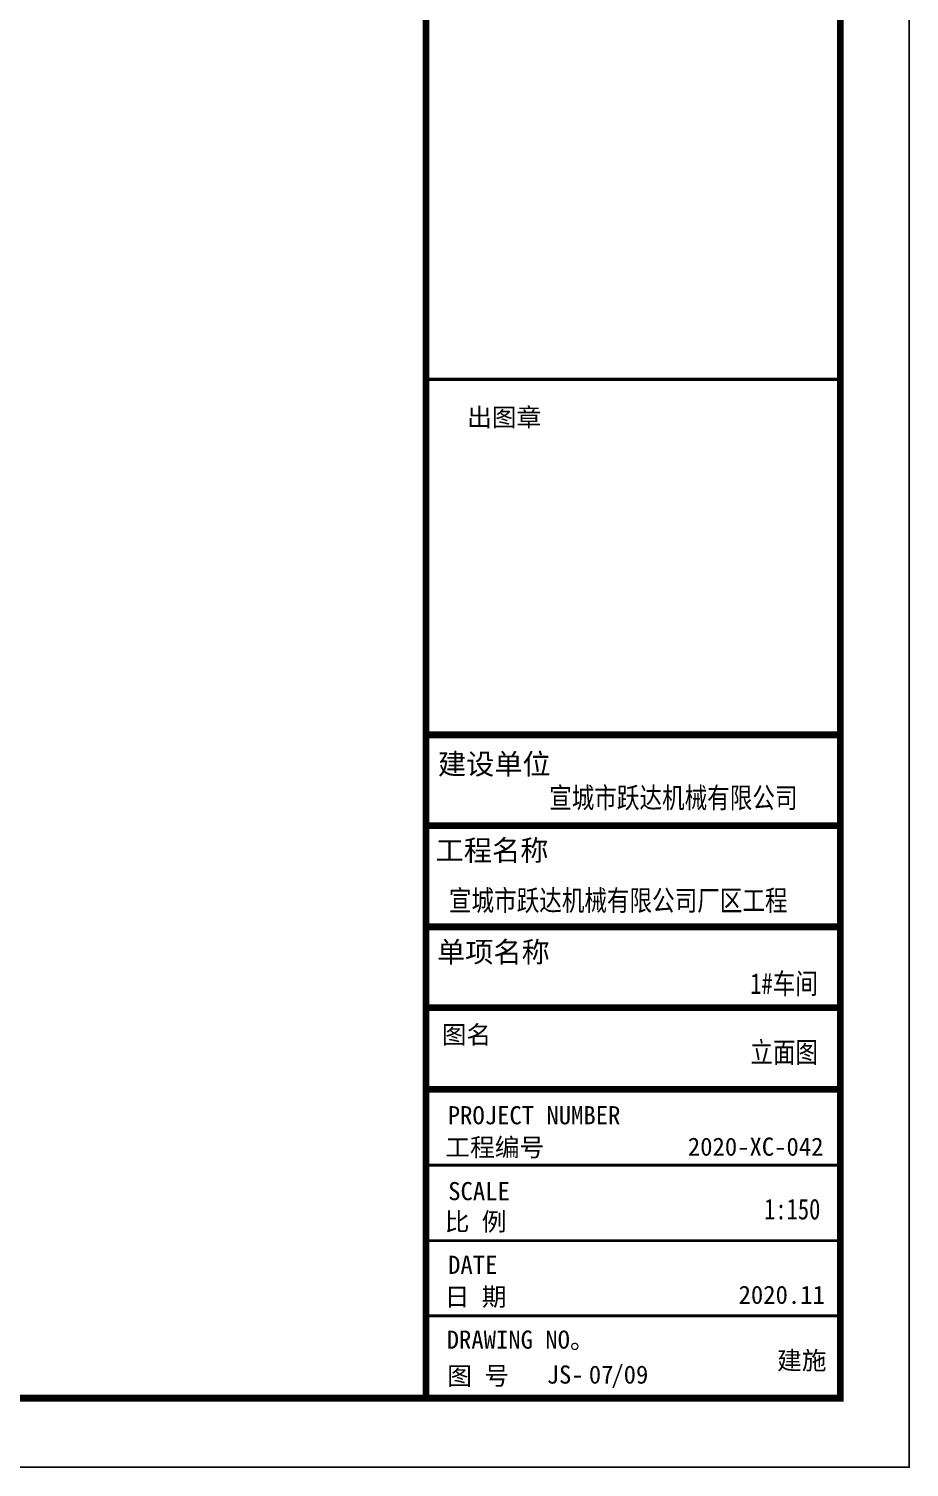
# Model space of a CAD drawing. Extents: x 185245 to 2288779, y -19957 to 815000.
# Drawn here: x 2077638 to 2096798, y 408963 to 440250 of the extents above; entities that cross this region are included whole.
import ezdxf

# ---------------------------------------------------------------- set-up
doc = ezdxf.new("R2010")
doc.units = 0
doc.header["$LTSCALE"] = 1000
doc.header["$MEASUREMENT"] = 0
for name, color, linetype in [('PUB_TITLE', 4, 'Continuous'), ('TEXT', 7, 'Continuous'), ('图框', 4, 'Continuous')]:
    doc.layers.add(name, color=color, linetype=linetype)
doc.styles.add('-黑体', font='simhei.ttf', dxfattribs={"width": 0.8})
doc.styles.add('宋体', font='')
doc.styles.add('黑体', font='simhei.ttf')
doc.styles.get('宋体').set_extended_font_data('NSimSun')

msp = doc.modelspace()

# ---------------------------------------------------------------- linework, layer by layer
at = {"layer": 'PUB_TITLE', "elevation": 0}
msp.add_lwpolyline([(1962998, 408962.7), (2096798, 408962.7), (2096798, 471962.7), (1962998, 471962.7)], close=True, dxfattribs=at)
at = {"layer": 'PUB_TITLE', "const_width": 150, "elevation": 0}
msp.add_lwpolyline([(1966748, 410462.7), (2095298, 410462.7), (2095298, 470462.7), (1966748, 470462.7)], close=True, dxfattribs=at)
at = {"layer": '图框', "color": 4, "elevation": 0}
for points, const_width in [([(2086284.2, 470462.7), (2086284.2, 410462.7)], 147.9), ([(2086284.2, 424891.5), (2095265.3, 424891.5)], 149.4), ([(2086284.2, 422916), (2095268.1, 422916)], 149.4), ([(2086284.2, 420715.1), (2095298, 420715.1)], 149.4), ([(2086284.2, 418959), (2095298, 418959)], 149.4), ([(2086284.2, 417182.2), (2095298, 417182.2)], 149.4), ([(2086284.2, 415533.9), (2095298, 415533.9)], 60.5), ([(2086284.2, 413888.5), (2095298, 413888.5)], 60.5), ([(2086284.2, 412255.5), (2095298, 412255.5)], 60.5)]:
    msp.add_lwpolyline(points, dxfattribs=dict(at, const_width=const_width))
at = {"layer": '图框', "color": 0, "const_width": 75, "elevation": 0}
msp.add_lwpolyline([(2086284.2, 432622.9), (2095298, 432622.9)], dxfattribs=at)

# ---------------------------------------------------------------- texts
at = {"layer": 'TEXT', "color": 3, "style": '-黑体', "width": 0.8}
for s, height, p in [('宣城市跃达机械有限公司', 450.225, (2088962.1, 423299.4, 0)), ('宣城市跃达机械有限公司厂区工程', 450.225, (2086781.3, 421066, 0)), ('1#车间', 450.22, (2093338.1, 419257, 0)), ('立面图', 450.22, (2093339.3, 417763.1, 0)), ('1:150', 450.22, (2093639.2, 414352.5, 0))]:
    msp.add_text(s, height=height, dxfattribs=at).set_placement(p)
at = {"layer": '图框', "color": 4}
for s, height, style, p in [('出图章', 394.42, '黑体', (2087176.9, 431602.2, 0)), ('建设单位', 450, '黑体', (2086541.7, 424032.4, 0)), ('工程名称', 450, '黑体', (2086491.8, 422155.1, 0)), ('单项名称', 450, '黑体', (2086521.8, 419944.6, 0)), ('图名', 394.42, '黑体', (2086625.7, 418171.5, 0)), ('工程编号', 394.42, '黑体', (2086702.9, 415724.5, 0)), ('2020-XC-042', 394.416, '宋体', (2091980.4, 415738.1, 0)), ('SCALE', 394.42, '黑体', (2086765.7, 414771.2, 0)), ('比 例', 394.42, '黑体', (2086689.6, 414106.8, 0)), ('DATE', 394.42, '黑体', (2086763.6, 413168.3, 0)), ('日 期', 394.42, '黑体', (2086689.6, 412473.8, 0)), ('2020.11', 394.42, '宋体', (2093084.2, 412516.1, 0)), ('DRAWING NO。', 394.416, '黑体', (2086732.5, 411541.2, 0)), ('图 号', 394.42, '黑体', (2086745.6, 410753.6, 0))]:
    msp.add_text(s, height=height, dxfattribs=dict(at, style=style)).set_placement(p)
at = {"layer": '图框', "color": 0, "style": '黑体'}
msp.add_text('PROJECT NUMBER', height=394.416, dxfattribs=at).set_placement((2086756.1, 416421.7, 0))
at = {"layer": '图框', "color": 3, "style": '宋体'}
for s, p in [('建施', (2093921, 411087.4, 0)), ('JS-', (2088908.9, 410781.2, 0)), ('07', (2089825.7, 410781.2, 0)), ('/09', (2090315.5, 410781.2, 0))]:
    msp.add_text(s, height=394.42, dxfattribs=at).set_placement(p)

doc.saveas('drawing.dxf')
